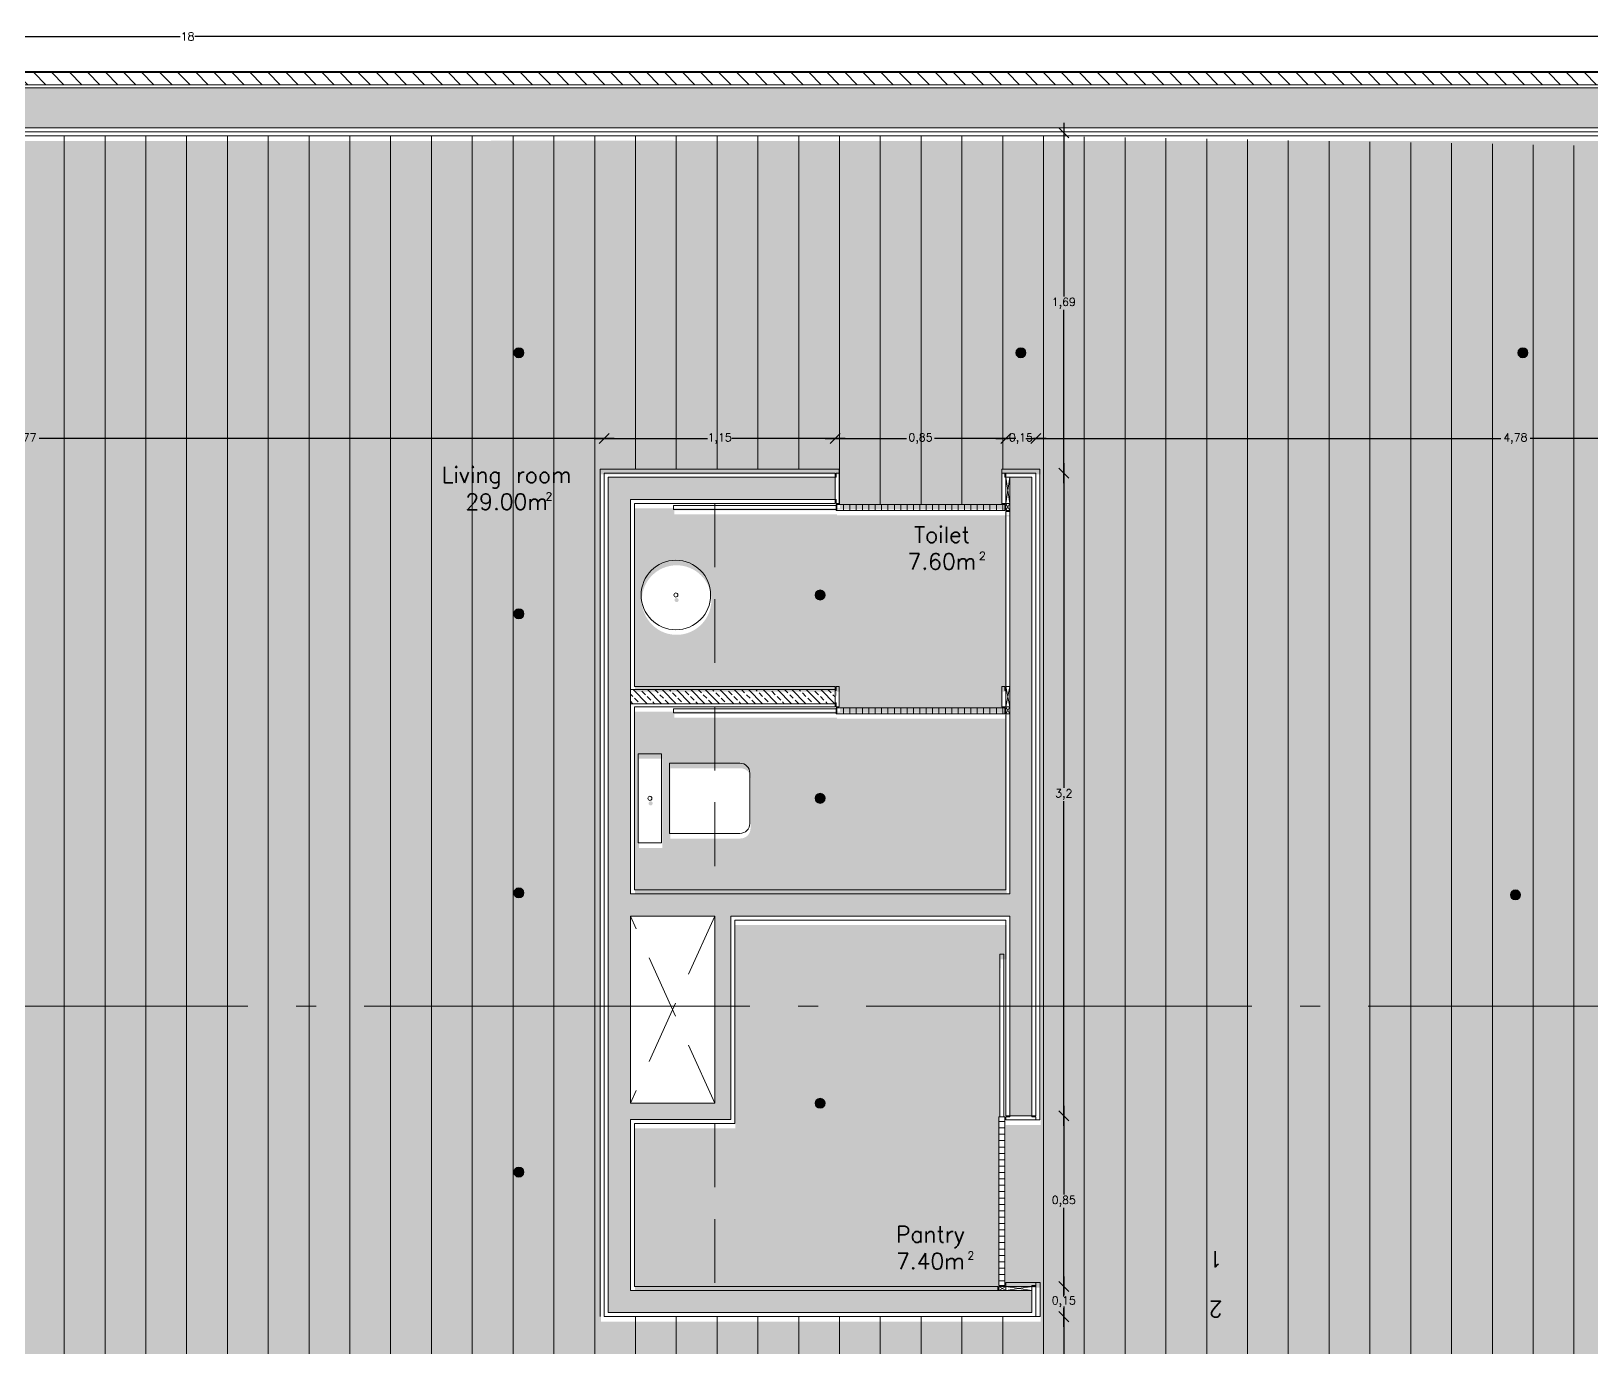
# Model space of a CAD drawing. Header units: inches. Extents: x 23 to 96, y 10 to 141.
# Drawn here: x 47.45 to 55.22, y 48.66 to 55.21 of the extents above; entities that cross this region are included whole.
import ezdxf

# ---------------------------------------------------------------- set-up
doc = ezdxf.new("R2010")
doc.units = ezdxf.units.IN
doc.header["$MEASUREMENT"] = 0
doc.linetypes.add('ACAD_ISO04W100', pattern=[30, 24, -3, 0, -3])
doc.linetypes.add('HIDDEN2', pattern=[4.7625, 3.175, -1.5875])
for name, color, linetype, lineweight in [('Cut', 2, 'Continuous', 5), ('Dash dot', 252, 'ACAD_ISO04W100', 0), ('Dimensions', 4, 'Continuous', 0), ('Dotted', 4, 'HIDDEN2', 0), ('Hatch Isolation', 3, 'Continuous', 0), ('Hatch Resistent stratum', 4, 'Continuous', 0), ('Hatch Wood door', 4, 'Continuous', 0), ('Hatch Wood pavement', 254, 'Continuous', 0), ('Legends', 7, 'Continuous', 0), ('Light points', 6, 'Continuous', 0), ('View in second plane', 253, 'Continuous', 0)]:
    doc.layers.add(name, color=color, linetype=linetype, lineweight=lineweight)
doc.layers.add('Hatch solid 1', color=254, linetype='Continuous', lineweight=0, true_color=0xe8e8e8)
doc.layers.add('Hatch solid 2', color=254, linetype='Continuous', lineweight=0, true_color=0xe8e8e8)
doc.styles.add('texto', font='txt.shx')
doc.dimstyles.new('André 1 50', dxfattribs={"dimtxt": 0.04, "dimasz": 0.05, "dimexe": 0.05, "dimexo": 0.05, "dimgap": 0.01, "dimtad": 0, "dimtih": 1, "dimtoh": 1, "dimlfac": -1, "dimzin": 9, "dimtxsty": 'texto', "dimblk": 'OBLIQUE', "dimcen": 0.08, "dimdle": 0.05, "dimse1": 1, "dimse2": 1, "dimazin": 0, "dimtfac": 1, "dimtmove": 0, "dimatfit": 3, "dimldrblk": 'NONE', "dimfxl": 1, "dimarcsym": 0})
pattern_1 = [(315, (-30.012015, -8.7079), (0.035921024, 0.035921024), []), (315, (-30.012015, -8.74382), (0.035921024, 0.035921024), [0.0254, -0.0127])]

# ---------------------------------------------------------------- blocks, each defined once
blk = doc.blocks.new('_Oblique')
at = {"color": 0, "linetype": 'ByBlock', "lineweight": -2}
blk.add_line((-0.5, -0.5), (0.5, 0.5), dxfattribs=at)
blk = doc.blocks.new('*D40')
at = {"layer": 'DEFPOINTS', "color": 0, "transparency": 16777216}
for p in [(39.2248, 55.1866), (39.2248, 55.0116), (57.2248, 55.0116)]:
    blk.add_point(p, dxfattribs=at)
at = {"layer": 'Dimensions', "color": 0, "lineweight": -2, "transparency": 16777216}
for p, q in [((39.1748, 55.1866), (48.1881, 55.1866)), ((57.2748, 55.1866), (48.2615, 55.1866))]:
    blk.add_line(p, q, dxfattribs=at)
at = {"layer": 'Dimensions', "color": 0, "lineweight": -2, "transparency": 16777216, "xscale": 0.05, "yscale": 0.05, "zscale": 0.05, "rotation": 180}
blk.add_blockref('_Oblique', (39.2248, 55.1866), dxfattribs=at)
at = {"layer": 'Dimensions', "color": 0, "lineweight": -2, "transparency": 16777216, "xscale": 0.05, "yscale": 0.05, "zscale": 0.05}
blk.add_blockref('_Oblique', (57.2248, 55.1866), dxfattribs=at)
at = {"layer": 'Dimensions', "color": 0, "transparency": 16777216, "insert": (48.2248, 55.1866), "char_height": 0.04, "attachment_point": 5, "style": 'texto'}
blk.add_mtext('18', dxfattribs=at)
blk = doc.blocks.new('_None')
blk = doc.blocks.new('*D49')
at = {"layer": 'DEFPOINTS', "color": 0, "transparency": 16777216}
for p in [(44.5248, 53.1843), (44.5248, 53.0116), (50.2998, 53.0116)]:
    blk.add_point(p, dxfattribs=at)
at = {"layer": 'Dimensions', "color": 0, "lineweight": -2, "transparency": 16777216}
for p, q in [((44.4748, 53.1843), (47.339, 53.1843)), ((50.3498, 53.1843), (47.4856, 53.1843))]:
    blk.add_line(p, q, dxfattribs=at)
at = {"layer": 'Dimensions', "color": 0, "lineweight": -2, "transparency": 16777216, "xscale": 0.05, "yscale": 0.05, "zscale": 0.05, "rotation": 180}
blk.add_blockref('_Oblique', (44.5248, 53.1843), dxfattribs=at)
at = {"layer": 'Dimensions', "color": 0, "lineweight": -2, "transparency": 16777216, "xscale": 0.05, "yscale": 0.05, "zscale": 0.05}
blk.add_blockref('_Oblique', (50.2998, 53.1843), dxfattribs=at)
at = {"layer": 'Dimensions', "color": 0, "transparency": 16777216, "insert": (47.4123, 53.1843), "char_height": 0.04, "attachment_point": 5, "style": 'texto'}
blk.add_mtext('5,77', dxfattribs=at)
blk = doc.blocks.new('*D50')
at = {"layer": 'DEFPOINTS', "color": 0, "transparency": 16777216}
for p in [(52.2998, 53.1843), (51.4498, 53.0116), (52.2998, 53.0116)]:
    blk.add_point(p, dxfattribs=at)
at = {"layer": 'Dimensions', "color": 0, "lineweight": -2, "transparency": 16777216}
for p, q in [((51.3998, 53.1843), (51.8048, 53.1843)), ((52.3498, 53.1843), (51.9448, 53.1843))]:
    blk.add_line(p, q, dxfattribs=at)
at = {"layer": 'Dimensions', "color": 0, "lineweight": -2, "transparency": 16777216, "xscale": 0.05, "yscale": 0.05, "zscale": 0.05, "rotation": 180}
blk.add_blockref('_Oblique', (51.4498, 53.1843), dxfattribs=at)
at = {"layer": 'Dimensions', "color": 0, "lineweight": -2, "transparency": 16777216, "xscale": 0.05, "yscale": 0.05, "zscale": 0.05}
blk.add_blockref('_Oblique', (52.2998, 53.1843), dxfattribs=at)
at = {"layer": 'Dimensions', "color": 0, "transparency": 16777216, "insert": (51.8748, 53.1843), "char_height": 0.04, "attachment_point": 5, "style": 'texto'}
blk.add_mtext('0,85', dxfattribs=at)
blk = doc.blocks.new('*D51')
at = {"layer": 'DEFPOINTS', "color": 0, "transparency": 16777216}
for p in [(52.4498, 53.1843), (52.2998, 53.0116), (52.4498, 53.0116)]:
    blk.add_point(p, dxfattribs=at)
at = {"layer": 'Dimensions', "color": 0, "lineweight": -2, "transparency": 16777216}
for p, q in [((52.2498, 53.1843), (52.3115, 53.1843)), ((52.4998, 53.1843), (52.4381, 53.1843))]:
    blk.add_line(p, q, dxfattribs=at)
at = {"layer": 'Dimensions', "color": 0, "lineweight": -2, "transparency": 16777216, "xscale": 0.05, "yscale": 0.05, "zscale": 0.05, "rotation": 180}
blk.add_blockref('_Oblique', (52.2998, 53.1843), dxfattribs=at)
at = {"layer": 'Dimensions', "color": 0, "lineweight": -2, "transparency": 16777216, "xscale": 0.05, "yscale": 0.05, "zscale": 0.05}
blk.add_blockref('_Oblique', (52.4498, 53.1843), dxfattribs=at)
at = {"layer": 'Dimensions', "color": 0, "transparency": 16777216, "insert": (52.3748, 53.1843), "char_height": 0.04, "attachment_point": 5, "style": 'texto'}
blk.add_mtext('0,15', dxfattribs=at)
blk = doc.blocks.new('*D52')
at = {"layer": 'DEFPOINTS', "color": 0, "transparency": 16777216}
for p in [(57.2248, 53.1843), (52.4498, 53.0116), (57.2248, 53.0116)]:
    blk.add_point(p, dxfattribs=at)
at = {"layer": 'Dimensions', "color": 0, "lineweight": -2, "transparency": 16777216}
for p, q in [((52.3998, 53.1843), (54.764, 53.1843)), ((57.2748, 53.1843), (54.9106, 53.1843))]:
    blk.add_line(p, q, dxfattribs=at)
at = {"layer": 'Dimensions', "color": 0, "lineweight": -2, "transparency": 16777216, "xscale": 0.05, "yscale": 0.05, "zscale": 0.05, "rotation": 180}
blk.add_blockref('_Oblique', (52.4498, 53.1843), dxfattribs=at)
at = {"layer": 'Dimensions', "color": 0, "lineweight": -2, "transparency": 16777216, "xscale": 0.05, "yscale": 0.05, "zscale": 0.05}
blk.add_blockref('_Oblique', (57.2248, 53.1843), dxfattribs=at)
at = {"layer": 'Dimensions', "color": 0, "transparency": 16777216, "insert": (54.8373, 53.1843), "char_height": 0.04, "attachment_point": 5, "style": 'texto'}
blk.add_mtext('4,78', dxfattribs=at)
blk = doc.blocks.new('*D8')
at = {"layer": 'DEFPOINTS', "color": 0, "transparency": 16777216}
for p in [(51.4498, 53.1843), (50.2998, 53.0116), (51.4498, 53.0116)]:
    blk.add_point(p, dxfattribs=at)
at = {"layer": 'Dimensions', "color": 0, "lineweight": -2, "transparency": 16777216}
for p, q in [((50.2498, 53.1843), (50.8148, 53.1843)), ((51.4998, 53.1843), (50.9348, 53.1843))]:
    blk.add_line(p, q, dxfattribs=at)
at = {"layer": 'Dimensions', "color": 0, "lineweight": -2, "transparency": 16777216, "xscale": 0.05, "yscale": 0.05, "zscale": 0.05, "rotation": 180}
blk.add_blockref('_Oblique', (50.2998, 53.1843), dxfattribs=at)
at = {"layer": 'Dimensions', "color": 0, "lineweight": -2, "transparency": 16777216, "xscale": 0.05, "yscale": 0.05, "zscale": 0.05}
blk.add_blockref('_Oblique', (51.4498, 53.1843), dxfattribs=at)
at = {"layer": 'Dimensions', "color": 0, "transparency": 16777216, "insert": (50.8748, 53.1843), "char_height": 0.04, "attachment_point": 5, "style": 'texto'}
blk.add_mtext('1,15', dxfattribs=at)
blk = doc.blocks.new('*D60')
at = {"layer": 'DEFPOINTS', "color": 0, "transparency": 16777216}
for p in [(52.4498, 48.8116), (52.5883, 48.8116), (52.4498, 48.0116)]:
    blk.add_point(p, dxfattribs=at)
at = {"layer": 'Dimensions', "color": 0, "lineweight": -2, "transparency": 16777216}
for p, q in [((52.5883, 48.8616), (52.5883, 48.4449)), ((52.5883, 47.9616), (52.5883, 48.3783))]:
    blk.add_line(p, q, dxfattribs=at)
at = {"layer": 'Dimensions', "color": 0, "lineweight": -2, "transparency": 16777216, "xscale": 0.05, "yscale": 0.05, "zscale": 0.05}
for p, rotation in [((52.5883, 48.8116), 90), ((52.5883, 48.0116), 270)]:
    blk.add_blockref('_Oblique', p, dxfattribs=dict(at, rotation=rotation))
at = {"layer": 'Dimensions', "color": 0, "transparency": 16777216, "insert": (52.5883, 48.4116), "char_height": 0.04, "attachment_point": 5, "style": 'texto'}
blk.add_mtext('0,8', dxfattribs=at)
blk = doc.blocks.new('*D61')
at = {"layer": 'DEFPOINTS', "color": 0, "transparency": 16777216}
for p in [(52.4498, 49.8116), (52.5883, 49.8116), (52.4498, 48.9616)]:
    blk.add_point(p, dxfattribs=at)
at = {"layer": 'Dimensions', "color": 0, "lineweight": -2, "transparency": 16777216}
for p, q in [((52.5883, 49.8616), (52.5883, 49.4199)), ((52.5883, 48.9116), (52.5883, 49.3533))]:
    blk.add_line(p, q, dxfattribs=at)
at = {"layer": 'Dimensions', "color": 0, "lineweight": -2, "transparency": 16777216, "xscale": 0.05, "yscale": 0.05, "zscale": 0.05}
for p, rotation in [((52.5883, 49.8116), 90), ((52.5883, 48.9616), 270)]:
    blk.add_blockref('_Oblique', p, dxfattribs=dict(at, rotation=rotation))
at = {"layer": 'Dimensions', "color": 0, "transparency": 16777216, "insert": (52.5883, 49.3866), "char_height": 0.04, "attachment_point": 5, "style": 'texto'}
blk.add_mtext('0,85', dxfattribs=at)
blk = doc.blocks.new('*D9')
at = {"layer": 'DEFPOINTS', "color": 0, "transparency": 16777216}
for p in [(52.4498, 48.9616), (52.5883, 48.9616), (52.4498, 48.8116)]:
    blk.add_point(p, dxfattribs=at)
at = {"layer": 'Dimensions', "color": 0, "lineweight": -2, "transparency": 16777216}
for p, q in [((52.5883, 49.0116), (52.5883, 48.9199)), ((52.5883, 48.7616), (52.5883, 48.8533))]:
    blk.add_line(p, q, dxfattribs=at)
at = {"layer": 'Dimensions', "color": 0, "lineweight": -2, "transparency": 16777216, "xscale": 0.05, "yscale": 0.05, "zscale": 0.05}
for p, rotation in [((52.5883, 48.9616), 90), ((52.5883, 48.8116), 270)]:
    blk.add_blockref('_Oblique', p, dxfattribs=dict(at, rotation=rotation))
at = {"layer": 'Dimensions', "color": 0, "transparency": 16777216, "insert": (52.5883, 48.8866), "char_height": 0.04, "attachment_point": 5, "style": 'texto'}
blk.add_mtext('0,15', dxfattribs=at)
blk = doc.blocks.new('*D62')
at = {"layer": 'DEFPOINTS', "color": 0, "transparency": 16777216}
for p in [(52.4498, 53.0116), (52.5883, 53.0116), (52.4498, 49.8116)]:
    blk.add_point(p, dxfattribs=at)
at = {"layer": 'Dimensions', "color": 0, "lineweight": -2, "transparency": 16777216}
for p, q in [((52.5883, 53.0616), (52.5883, 51.4449)), ((52.5883, 49.7616), (52.5883, 51.3783))]:
    blk.add_line(p, q, dxfattribs=at)
at = {"layer": 'Dimensions', "color": 0, "lineweight": -2, "transparency": 16777216, "xscale": 0.05, "yscale": 0.05, "zscale": 0.05}
for p, rotation in [((52.5883, 53.0116), 90), ((52.5883, 49.8116), 270)]:
    blk.add_blockref('_Oblique', p, dxfattribs=dict(at, rotation=rotation))
at = {"layer": 'Dimensions', "color": 0, "transparency": 16777216, "insert": (52.5883, 51.4116), "char_height": 0.04, "attachment_point": 5, "style": 'texto'}
blk.add_mtext('3,2', dxfattribs=at)
blk = doc.blocks.new('*D63')
at = {"layer": 'DEFPOINTS', "color": 0, "transparency": 16777216}
for p in [(52.4398, 54.7062), (52.5883, 54.7062), (52.4498, 53.0116)]:
    blk.add_point(p, dxfattribs=at)
at = {"layer": 'Dimensions', "color": 0, "lineweight": -2, "transparency": 16777216}
for p, q in [((52.5883, 54.7562), (52.5883, 53.8922)), ((52.5883, 52.9616), (52.5883, 53.8256))]:
    blk.add_line(p, q, dxfattribs=at)
at = {"layer": 'Dimensions', "color": 0, "lineweight": -2, "transparency": 16777216, "xscale": 0.05, "yscale": 0.05, "zscale": 0.05}
for p, rotation in [((52.5883, 54.7062), 90), ((52.5883, 53.0116), 270)]:
    blk.add_blockref('_Oblique', p, dxfattribs=dict(at, rotation=rotation))
at = {"layer": 'Dimensions', "color": 0, "transparency": 16777216, "insert": (52.5883, 53.8589), "char_height": 0.04, "attachment_point": 5, "style": 'texto'}
blk.add_mtext('1,69', dxfattribs=at)

msp = doc.modelspace()

# ---------------------------------------------------------------- hatches: boundary and pattern name
at = {"layer": 'Hatch Isolation', "ltscale": 0.0125}
h = msp.add_hatch(dxfattribs=at)
h.set_pattern_fill('ANSI31', color=256, scale=0.02, angle=90, style=0)
h.set_pattern_definition([(135, (-81674.977936, -49956.717895), (-0.044901280605, -0.044901280605), [])])
h.paths.add_polyline_path([(60.2248, 55.0066), (44.1898, 55.0066), (44.1898, 54.7166), (44.2648, 54.7166), (44.2648, 54.7316), (44.2498, 54.7316), (44.2498, 54.9466), (60.2248, 54.9466)])
at = {"layer": 'Hatch Resistent stratum', "ltscale": 0.05}
h = msp.add_hatch(dxfattribs=at)
h.set_pattern_fill('ANSI33', color=256, scale=0.008, angle=-90, style=0)
h.set_pattern_definition([(315, (-81674.977936, -49956.717895), (0.035921024484, 0.035921024484), []), (315, (-81674.977936, -49956.753817), (0.035921024484, 0.035921024484), [0.0254, -0.0127])])
h.paths.add_polyline_path([(60.2248, 54.9316), (44.2648, 54.9316), (44.2648, 54.7316), (60.2248, 54.7316)])
h = msp.add_hatch(dxfattribs=at)
h.set_pattern_fill('ANSI33', color=256, scale=0.008, angle=-90, style=0)
h.set_pattern_definition(pattern_1)
h.paths.add_polyline_path([(52.4298, 52.9916), (52.3198, 52.9916), (52.3198, 50.9166), (50.4298, 50.9166), (50.4298, 52.8816), (51.4498, 52.8816), (51.4498, 52.9916), (50.3198, 52.9916), (50.3198, 48.8316), (52.4298, 48.8316), (52.4298, 48.9416), (50.4298, 48.9416), (50.4298, 49.7941), (50.9298, 49.7941), (50.9298, 50.8066), (52.3198, 50.8066), (52.3198, 49.8116), (52.4298, 49.8116)])
h.paths.add_polyline_path([(50.8498, 50.8066), (50.8498, 49.8741), (50.4298, 49.8741), (50.4298, 50.8066)], flags=16)
h = msp.add_hatch(dxfattribs=at)
h.set_pattern_fill('ANSI33', color=256, scale=0.008, angle=-90, style=0)
h.set_pattern_definition(pattern_1)
h.paths.add_polyline_path([(51.4498, 51.9341), (50.4298, 51.9341), (50.4298, 51.8641), (51.4498, 51.8641)])
at = {"layer": 'Hatch solid 1'}
h = msp.add_hatch(color=256, dxfattribs=at)
edge = h.paths.add_edge_path()
edge.add_line((62.2084, 52.9763), (62.2084, 52.9963))
edge.add_line((62.2084, 52.9963), (62.2084, 52.9863))
edge.add_line((62.2084, 52.9863), (62.2084, 53.0063))
edge.add_line((62.2084, 53.0063), (63.5484, 53.0063))
edge.add_line((63.5484, 53.0063), (63.5484, 52.6659))
edge.add_line((63.5484, 52.6659), (63.5284, 52.6659))
edge.add_line((63.5284, 52.6659), (63.5284, 48.0067))
edge.add_line((63.5284, 48.0067), (63.5484, 48.0067))
edge.add_line((63.5484, 48.0067), (63.5484, 44.9363))
edge.add_line((63.5484, 44.9363), (63.5584, 44.9363))
edge.add_line((63.5584, 44.9363), (63.5584, 44.8163))
edge.add_line((63.5584, 44.8163), (64.3484, 44.8163))
edge.add_line((64.3484, 44.8163), (64.3484, 44.9363))
edge.add_line((64.3484, 44.9363), (64.3484, 44.9563))
edge.add_line((64.3484, 44.9563), (65.4834, 44.9563))
edge.add_line((65.4834, 44.9563), (65.4834, 44.9363))
edge.add_line((65.4834, 44.9363), (65.4834, 44.8163))
edge.add_line((65.4834, 44.8163), (66.2734, 44.8163))
edge.add_line((66.2734, 44.8163), (66.2734, 44.9363))
edge.add_line((66.2734, 44.9363), (66.2834, 46.7413))
edge.add_line((66.2834, 46.7413), (65.2834, 46.7413))
edge.add_line((65.2834, 46.7413), (65.2834, 49.9313))
edge.add_line((65.2834, 49.9313), (65.4834, 49.9313))
edge.add_line((65.4834, 49.9313), (65.4834, 49.9113))
edge.add_line((65.4834, 49.9113), (65.4834, 49.7913))
edge.add_line((65.4834, 49.7913), (66.2734, 49.7913))
edge.add_line((66.2734, 49.7913), (66.2734, 49.9313))
edge.add_line((66.2734, 49.9313), (66.3034, 49.9313))
edge.add_line((66.3034, 49.9313), (66.4584, 49.9313))
edge.add_line((66.4584, 49.9313), (66.4584, 50.7413))
edge.add_line((66.4584, 50.7413), (66.3034, 50.7413))
edge.add_line((66.3034, 50.7413), (66.2834, 50.7413))
edge.add_line((66.2834, 50.7413), (66.2834, 51.7613))
edge.add_line((66.2834, 51.7613), (66.2734, 51.7613))
edge.add_line((66.2734, 51.7613), (66.2734, 51.8813))
edge.add_line((66.2734, 51.8813), (65.4834, 51.8813))
edge.add_line((65.4834, 51.8813), (65.4834, 51.7613))
edge.add_line((65.4834, 51.7613), (65.4834, 51.7413))
edge.add_line((65.4834, 51.7413), (65.2834, 51.7413))
edge.add_line((65.2834, 51.7413), (65.2834, 54.6688))
edge.add_line((65.2834, 54.6688), (62.2484, 54.6661))
edge.add_line((62.2484, 54.6661), (62.2284, 54.6661))
edge.add_line((62.2284, 54.6661), (62.2284, 54.6663))
edge.add_line((62.2284, 54.6663), (62.1934, 54.6663))
edge.add_line((62.1934, 54.6663), (62.1934, 54.9113))
edge.add_line((62.1934, 54.9113), (62.0934, 54.9113))
edge.add_line((62.0934, 54.9113), (62.0934, 54.8713))
edge.add_line((62.0934, 54.8713), (61.9934, 54.8713))
edge.add_line((61.9934, 54.8713), (61.9934, 54.8813))
edge.add_line((61.9934, 54.8813), (62.0834, 54.8813))
edge.add_line((62.0834, 54.8813), (62.0834, 54.9113))
edge.add_line((62.0834, 54.9113), (61.3634, 54.9113))
edge.add_line((61.3634, 54.9113), (61.3634, 54.6663))
edge.add_line((61.3634, 54.6663), (61.3134, 54.6663))
edge.add_line((61.3134, 54.6663), (61.1434, 54.6663))
edge.add_line((61.1434, 54.6663), (61.0934, 54.6663))
edge.add_line((61.0934, 54.6663), (61.0934, 54.9113))
edge.add_line((61.0934, 54.9113), (60.3734, 54.9113))
edge.add_line((60.3734, 54.9113), (60.3734, 54.8813))
edge.add_line((60.3734, 54.8813), (60.4634, 54.8813))
edge.add_line((60.4634, 54.8813), (60.4634, 54.8713))
edge.add_line((60.4634, 54.8713), (60.3634, 54.8713))
edge.add_line((60.3634, 54.8713), (60.3634, 54.9113))
edge.add_line((60.3634, 54.9113), (60.2634, 54.9113))
edge.add_line((60.2634, 54.9113), (60.2634, 54.6663))
edge.add_line((60.2634, 54.6663), (60.2134, 54.6663))
edge.add_line((60.2134, 54.6663), (57.8284, 54.6663))
edge.add_line((57.8284, 54.6663), (57.8284, 54.6663))
edge.add_line((57.8284, 54.6663), (56.6284, 54.6663))
edge.add_line((56.6284, 54.6663), (52.4634, 54.6659))
edge.add_line((52.4634, 54.6659), (50.3034, 54.6672))
edge.add_line((50.3034, 54.6672), (47.2784, 54.6661))
edge.add_line((47.2784, 54.6661), (47.2784, 54.666))
edge.add_line((47.2784, 54.666), (47.2784, 54.6663))
edge.add_line((47.2784, 54.6663), (44.5284, 54.6663))
edge.add_line((44.5284, 54.6663), (44.5284, 54.6659))
edge.add_line((44.5284, 54.6659), (44.5284, 47.9863))
edge.add_line((44.5284, 47.9863), (50.2834, 47.9863))
edge.add_line((50.2834, 47.9863), (50.2834, 53.0063))
edge.add_line((50.2834, 53.0063), (51.4734, 53.0063))
edge.add_line((51.4734, 53.0063), (51.4734, 52.9863))
edge.add_line((51.4734, 52.9863), (51.4734, 52.8313))
edge.add_line((51.4734, 52.8313), (52.2834, 52.8313))
edge.add_line((52.2834, 52.8313), (52.2834, 52.8363))
edge.add_line((52.2834, 52.8363), (52.2834, 52.9863))
edge.add_line((52.2834, 52.9863), (52.2834, 53.0067))
edge.add_line((52.2834, 53.0067), (52.4734, 53.0067))
edge.add_line((52.4734, 53.0067), (52.4734, 49.7663))
edge.add_line((52.4734, 49.7663), (52.4534, 49.7663))
edge.add_line((52.4534, 49.7663), (52.2984, 49.7663))
edge.add_line((52.2984, 49.7663), (52.2984, 48.9563))
edge.add_line((52.2984, 48.9563), (52.4738, 48.9563))
edge.add_line((52.4738, 48.9563), (52.4738, 48.7863))
edge.add_line((52.4738, 48.7863), (50.2834, 48.7863))
edge.add_line((50.2834, 48.7863), (50.2834, 47.9863))
edge.add_line((50.2834, 47.9863), (59.8784, 47.9863))
edge.add_line((59.8784, 47.9863), (59.8784, 48.3113))
edge.add_line((59.8784, 48.3113), (59.7725, 48.3113))
edge.add_line((59.7725, 48.3113), (59.6805, 48.3113))
edge.add_arc((59.6905, 48.3113), 0.01, 90, 180, ccw=False)
edge.add_line((59.6905, 48.3213), (59.7545, 48.3213))
edge.add_arc((59.7545, 48.3313), 0.01, 270, 360)
edge.add_line((59.7645, 48.3313), (59.7645, 48.4513))
edge.add_line((59.7645, 48.4513), (59.7545, 48.4513))
edge.add_arc((59.7545, 48.4413), 0.01, 0, 90, ccw=False)
edge.add_line((59.7645, 48.4413), (59.7725, 48.4613))
edge.add_line((59.7725, 48.4613), (59.8784, 48.4613))
edge.add_line((59.8784, 48.4613), (59.8784, 48.7663))
edge.add_line((59.8784, 48.7663), (58.6084, 48.7663))
edge.add_line((58.6084, 48.7663), (58.6084, 48.9563))
edge.add_line((58.6084, 48.9563), (58.6284, 48.9563))
edge.add_line((58.6284, 48.9563), (58.6484, 48.956))
edge.add_line((58.6484, 48.956), (61.1285, 48.956))
edge.add_line((61.1285, 48.956), (61.1284, 49.2363))
edge.add_line((61.1284, 49.2363), (62.2114, 49.2363))
edge.add_line((62.2114, 49.2363), (62.2084, 52.9763))
h.paths.add_polyline_path([(57.5284, 48.7863), (57.5284, 48.7864), (57.2084, 48.7864), (57.2084, 48.7863), (56.6284, 48.7863), (56.6284, 52.9863), (57.2084, 52.9863), (57.2084, 53.0063), (57.5284, 53.0063), (57.5284, 52.9863)], flags=16)
at = {"layer": 'Hatch solid 2'}
h = msp.add_hatch(color=256, dxfattribs=at)
h.paths.add_polyline_path([(52.3034, 51.8238), (52.2834, 51.8238), (52.2834, 51.9238), (52.2984, 51.9238), (52.2984, 51.9038), (52.3034, 51.9038), (52.3034, 52.7963), (52.3234, 52.7963), (52.3234, 52.8013), (52.3034, 52.8013), (52.3034, 52.8363), (52.2834, 52.8363), (52.2834, 52.8313), (52.2984, 52.8313), (52.2984, 52.8013), (51.4584, 52.8013), (51.4584, 52.8063), (50.6484, 52.8063), (50.6484, 52.8263), (51.4584, 52.8263), (51.4584, 52.8313), (51.4734, 52.8313), (51.4734, 52.8363), (51.4584, 52.8363), (51.4584, 52.8563), (51.4534, 52.8563), (51.4534, 52.8363), (50.4534, 52.8363), (50.4534, 51.9238), (51.4534, 51.9238), (51.4534, 51.9038), (51.4584, 51.9038), (51.4584, 51.9238), (51.4734, 51.9238), (51.4734, 51.8238), (51.4584, 51.8238), (51.4584, 51.8438), (51.4534, 51.8438), (51.4534, 51.8238), (50.4534, 51.8238), (50.4534, 50.9113), (52.3034, 50.9113)])
h.paths.add_polyline_path([(50.6484, 51.7938), (50.6484, 51.8138), (51.4584, 51.8138), (51.4584, 51.8188), (52.2984, 51.8188), (52.2984, 51.7888), (51.4584, 51.7888), (51.4584, 51.7938)], flags=16)
h.paths.add_polyline_path([(51.0283, 51.4926), (51.0283, 51.2426, -0.414214), (50.9783, 51.1926), (50.6283, 51.1926), (50.6283, 51.5426), (50.9783, 51.5426, -0.414214)], flags=16)
h.paths.add_polyline_path([(50.5892, 51.1455), (50.4721, 51.1455), (50.4721, 51.5897), (50.5892, 51.5897)], flags=16)
h.paths.add_polyline_path([(50.5407, 51.3676, -1), (50.5207, 51.3676, -1)], flags=0)
h.paths.add_polyline_path([(50.487, 52.3801, -1), (50.8333, 52.3801, -1)], flags=16)
h.paths.add_polyline_path([(50.6501, 52.3801, -1), (50.6701, 52.3801, -1)], flags=0)
at = {"layer": 'Hatch solid 2', "ltscale": 0.02}
msp.add_hatch(color=256, dxfattribs=at).paths.add_polyline_path([(52.2684, 49.7813), (52.2734, 50.5913), (52.3034, 50.5913), (52.3034, 50.7613), (50.9534, 50.7613), (50.9534, 49.7488), (50.4534, 49.7488), (50.4534, 48.9363), (52.2634, 48.9363), (52.2684, 48.937)])
at = {"layer": 'Hatch Wood door', "ltscale": 0.02}
h = msp.add_hatch(dxfattribs=at)
h.set_pattern_fill('ANSI31', color=256, scale=0.01, angle=45, style=0)
h.set_pattern_definition([(90, (-81674.977936, -49956.717895), (-0.03175, 0), [])])
h.paths.add_polyline_path([(52.2948, 52.8566), (51.4548, 52.8566), (51.4548, 52.8266), (52.2948, 52.8266)])
h = msp.add_hatch(dxfattribs=at)
h.set_pattern_fill('ANSI31', color=256, scale=0.01, angle=45, style=0)
h.set_pattern_definition([(90, (-81674.977936, -49957.730395), (-0.03175, 0), [])])
h.paths.add_polyline_path([(52.2948, 51.8441), (51.4548, 51.8441), (51.4548, 51.8141), (52.2948, 51.8141)])
h = msp.add_hatch(dxfattribs=at)
h.set_pattern_fill('ANSI31', color=256, scale=0.01, angle=315, style=0)
h.set_pattern_definition([(0, (-79635.615432, -49426.273434), (0, 0.03175), [])])
h.paths.add_polyline_path([(52.2948, 49.8066), (52.2648, 49.8066), (52.2648, 48.9666), (52.2948, 48.9666)])
at = {"layer": 'Hatch Wood pavement', "ltscale": 0.02}
h = msp.add_hatch(dxfattribs=at)
h.set_pattern_fill('ANSI31', color=256, scale=0.064, angle=45, style=0)
h.set_pattern_definition([(90, (-30.01201, -8.7079), (-0.2032, 0), [])])
edge = h.paths.add_edge_path()
edge.add_line((62.2048, 52.9916), (62.2048, 53.0115))
edge.add_line((62.2048, 53.0115), (62.2048, 53.0116))
edge.add_line((62.2048, 53.0116), (62.2048, 53.0316))
edge.add_line((62.2048, 53.0316), (63.5448, 53.0316))
edge.add_line((63.5448, 53.0316), (63.5448, 52.6912))
edge.add_line((63.5448, 52.6912), (63.5248, 52.6912))
edge.add_line((63.5248, 52.6912), (63.5248, 48.032))
edge.add_line((63.5248, 48.032), (63.5448, 48.032))
edge.add_line((63.5448, 48.032), (63.5448, 44.9616))
edge.add_line((63.5448, 44.9616), (63.5548, 44.9616))
edge.add_line((63.5548, 44.9616), (63.5548, 44.8416))
edge.add_line((63.5548, 44.8416), (64.3448, 44.8416))
edge.add_line((64.3448, 44.8416), (64.3448, 44.9616))
edge.add_line((64.3448, 44.9616), (64.3448, 44.9816))
edge.add_line((64.3448, 44.9816), (65.4798, 44.9816))
edge.add_line((65.4798, 44.9816), (65.4798, 44.9616))
edge.add_line((65.4798, 44.9616), (65.4798, 44.8416))
edge.add_line((65.4798, 44.8416), (66.2698, 44.8416))
edge.add_line((66.2698, 44.8416), (66.2698, 44.9616))
edge.add_line((66.2698, 44.9616), (66.2798, 46.7666))
edge.add_line((66.2798, 46.7666), (65.2798, 46.7666))
edge.add_line((65.2798, 46.7666), (65.2798, 49.9566))
edge.add_line((65.2798, 49.9566), (65.4798, 49.9566))
edge.add_line((65.4798, 49.9566), (65.4798, 49.9366))
edge.add_line((65.4798, 49.9366), (65.4798, 49.8166))
edge.add_line((65.4798, 49.8166), (66.2698, 49.8166))
edge.add_line((66.2698, 49.8166), (66.2698, 49.9566))
edge.add_line((66.2698, 49.9566), (66.2998, 49.9566))
edge.add_line((66.2998, 49.9566), (66.4548, 49.9566))
edge.add_line((66.4548, 49.9566), (66.4548, 50.7666))
edge.add_line((66.4548, 50.7666), (66.2998, 50.7666))
edge.add_line((66.2998, 50.7666), (66.2798, 50.7666))
edge.add_line((66.2798, 50.7666), (66.2798, 51.7866))
edge.add_line((66.2798, 51.7866), (66.2698, 51.7866))
edge.add_line((66.2698, 51.7866), (66.2698, 51.9066))
edge.add_line((66.2698, 51.9066), (65.4798, 51.9066))
edge.add_line((65.4798, 51.9066), (65.4798, 51.7866))
edge.add_line((65.4798, 51.7866), (65.4798, 51.7666))
edge.add_line((65.4798, 51.7666), (65.2798, 51.7666))
edge.add_line((65.2798, 51.7666), (65.2798, 54.693))
edge.add_line((65.2798, 54.693), (62.2448, 54.693))
edge.add_line((62.2448, 54.693), (62.2248, 54.6924))
edge.add_line((62.2248, 54.6924), (62.2248, 54.6916))
edge.add_line((62.2248, 54.6916), (62.1898, 54.6916))
edge.add_line((62.1898, 54.6916), (62.1898, 54.9366))
edge.add_line((62.1898, 54.9366), (62.0898, 54.9366))
edge.add_line((62.0898, 54.9366), (62.0898, 54.8966))
edge.add_line((62.0898, 54.8966), (61.9898, 54.8966))
edge.add_line((61.9898, 54.8966), (61.9898, 54.9066))
edge.add_line((61.9898, 54.9066), (62.0798, 54.9066))
edge.add_line((62.0798, 54.9066), (62.0798, 54.9366))
edge.add_line((62.0798, 54.9366), (61.3598, 54.9366))
edge.add_line((61.3598, 54.9366), (61.3598, 54.6916))
edge.add_line((61.3598, 54.6916), (61.3098, 54.6916))
edge.add_line((61.3098, 54.6916), (61.1398, 54.6916))
edge.add_line((61.1398, 54.6916), (61.0898, 54.6916))
edge.add_line((61.0898, 54.6916), (61.0898, 54.9366))
edge.add_line((61.0898, 54.9366), (60.3698, 54.9366))
edge.add_line((60.3698, 54.9366), (60.3698, 54.9066))
edge.add_line((60.3698, 54.9066), (60.4598, 54.9066))
edge.add_line((60.4598, 54.9066), (60.4598, 54.8966))
edge.add_line((60.4598, 54.8966), (60.3598, 54.8966))
edge.add_line((60.3598, 54.8966), (60.3598, 54.9366))
edge.add_line((60.3598, 54.9366), (60.2598, 54.9366))
edge.add_line((60.2598, 54.9366), (60.2598, 54.6916))
edge.add_line((60.2598, 54.6916), (60.2098, 54.6916))
edge.add_line((60.2098, 54.6916), (57.8248, 54.6916))
edge.add_line((57.8248, 54.6916), (57.6161, 54.6916))
edge.add_line((57.6161, 54.6916), (56.6248, 54.6176))
edge.add_line((56.6248, 54.6176), (52.4598, 54.6916))
edge.add_line((52.4598, 54.6916), (50.2998, 54.6916))
edge.add_line((50.2998, 54.6916), (47.9971, 54.6916))
edge.add_line((47.9971, 54.6916), (47.7449, 54.6916))
edge.add_line((47.7449, 54.6916), (47.2748, 54.6916))
edge.add_line((47.2748, 54.6916), (44.5248, 54.6916))
edge.add_line((44.5248, 54.6916), (44.5248, 54.6912))
edge.add_line((44.5248, 54.6912), (44.5248, 48.0116))
edge.add_line((44.5248, 48.0116), (50.2798, 48.0116))
edge.add_line((50.2798, 48.0116), (50.2798, 53.0316))
edge.add_line((50.2798, 53.0316), (51.4698, 53.0316))
edge.add_line((51.4698, 53.0316), (51.4698, 53.0116))
edge.add_line((51.4698, 53.0116), (51.4698, 52.8566))
edge.add_line((51.4698, 52.8566), (52.2798, 52.8566))
edge.add_line((52.2798, 52.8566), (52.2798, 52.8616))
edge.add_line((52.2798, 52.8616), (52.2798, 53.0116))
edge.add_line((52.2798, 53.0116), (52.2798, 53.032))
edge.add_line((52.2798, 53.032), (52.4698, 53.032))
edge.add_line((52.4698, 53.032), (52.4698, 49.7916))
edge.add_line((52.4698, 49.7916), (52.4498, 49.7916))
edge.add_line((52.4498, 49.7916), (52.2948, 49.7916))
edge.add_line((52.2948, 49.7916), (52.2948, 48.9816))
edge.add_line((52.2948, 48.9816), (52.4702, 48.9816))
edge.add_line((52.4702, 48.9816), (52.4702, 48.8116))
edge.add_line((52.4702, 48.8116), (50.2998, 48.8116))
edge.add_line((50.2998, 48.8116), (50.2896, 48.0116))
edge.add_line((50.2896, 48.0116), (59.8748, 48.0116))
edge.add_line((59.8748, 48.0116), (59.8748, 48.3366))
edge.add_line((59.8748, 48.3366), (59.7689, 48.3366))
edge.add_line((59.7689, 48.3366), (59.6769, 48.3366))
edge.add_arc((59.6869, 48.3366), 0.01, 90, 180, ccw=False)
edge.add_line((59.6869, 48.3466), (59.7509, 48.3466))
edge.add_arc((59.7509, 48.3566), 0.01, 270, 360)
edge.add_line((59.7609, 48.3566), (59.7609, 48.4766))
edge.add_line((59.7609, 48.4766), (59.7509, 48.4766))
edge.add_arc((59.7509, 48.4666), 0.01, 0, 90, ccw=False)
edge.add_line((59.7609, 48.4666), (59.7689, 48.4866))
edge.add_line((59.7689, 48.4866), (59.8748, 48.4866))
edge.add_line((59.8748, 48.4866), (59.8748, 48.7916))
edge.add_line((59.8748, 48.7916), (58.6048, 48.7916))
edge.add_line((58.6048, 48.7916), (58.6048, 48.9816))
edge.add_line((58.6048, 48.9816), (58.6248, 49.2616))
edge.add_line((58.6248, 49.2616), (58.6448, 49.2616))
edge.add_line((58.6448, 49.2616), (61.1048, 49.2616))
edge.add_line((61.1048, 49.2616), (61.1248, 49.2616))
edge.add_line((61.1248, 49.2616), (62.2048, 49.2616))
edge.add_line((62.2048, 49.2616), (62.2048, 52.9916))
h.paths.add_polyline_path([(57.5448, 48.8116), (57.5448, 48.7916), (57.2048, 48.7916), (57.2048, 48.8116), (56.6248, 48.8116), (56.6248, 53.0116), (57.2048, 53.0116), (57.2048, 53.0316), (57.5448, 53.0316), (57.5448, 53.0116)], flags=16)
at = {"layer": 'Light points'}
for points in [[(49.8498, 53.6116, 1), (49.8998, 53.6116, 1)], [(52.3498, 53.6116, 1), (52.3998, 53.6116, 1)], [(54.8498, 53.6116, 1), (54.8998, 53.6116, 1)], [(51.3498, 52.4053, 1), (51.3998, 52.4053, 1)], [(49.8498, 52.3116, 1), (49.8998, 52.3116, 1)], [(51.3498, 51.3928, 1), (51.3998, 51.3928, 1)], [(49.8498, 50.9216, 1), (49.8998, 50.9216, 1)], [(54.8123, 50.9116, 1), (54.8623, 50.9116, 1)], [(51.3498, 49.8741, 1), (51.3998, 49.8741, 1)], [(49.8498, 49.5316, 1), (49.8998, 49.5316, 1)]]:
    msp.add_hatch(color=256, dxfattribs=at).paths.add_polyline_path(points)

# ---------------------------------------------------------------- linework, layer by layer
at = {"layer": 'Cut'}
for p, q in [((60.2198, 55.0116), (39.2248, 55.0116)), ((60.2248, 55.0066), (39.2298, 55.0066)), ((60.2248, 54.9466), (44.2498, 54.9466)), ((60.2248, 54.9316), (44.2648, 54.9316)), ((60.2248, 54.7316), (44.2498, 54.7316)), ((60.2248, 54.7116), (44.5048, 54.7116)), ((51.4498, 53.0116), (50.2998, 53.0116)), ((50.2998, 53.0116), (50.2998, 50.7866)), ((51.4498, 53.0116), (51.4498, 52.8616)), ((51.4548, 52.9916), (51.4548, 53.0116)), ((51.4548, 53.0116), (51.4698, 53.0116)), ((51.4698, 52.8616), (51.4698, 53.0116)), ((52.2798, 52.8616), (52.2798, 53.0116)), ((52.2948, 53.0116), (52.2798, 53.0116)), ((52.2948, 52.9916), (52.2948, 53.0116)), ((52.2998, 53.0116), (52.2998, 52.8266)), ((52.4498, 53.0116), (52.2998, 53.0116)), ((52.4498, 53.0116), (52.4498, 49.8116)), ((51.4498, 52.9916), (50.3198, 52.9916)), ((50.3198, 52.9916), (50.3198, 48.8316)), ((51.4548, 52.9916), (51.4498, 52.9916)), ((52.2948, 52.9916), (52.2998, 52.9916)), ((52.4298, 52.9916), (52.2998, 52.9916)), ((52.3198, 52.8616), (52.2998, 52.9916)), ((52.3198, 52.9916), (52.2998, 52.8616)), ((52.3198, 52.9916), (52.3198, 50.9166)), ((52.4298, 52.9916), (52.4298, 49.8116)), ((50.4298, 52.8816), (50.4298, 50.9166)), ((50.4298, 52.8816), (51.4498, 52.8816)), ((50.4498, 52.8616), (50.4498, 51.9491)), ((50.4498, 52.8616), (51.4498, 52.8616)), ((51.4548, 52.8816), (51.4498, 52.8816)), ((51.4548, 52.8616), (51.4548, 52.8816)), ((51.4698, 52.8616), (51.4548, 52.8616)), ((51.4548, 52.8566), (52.2948, 52.8566)), ((51.4548, 52.8566), (51.4548, 52.8266)), ((52.2798, 52.8616), (52.2998, 52.8616)), ((52.2948, 52.8566), (52.2948, 52.8266)), ((52.2998, 52.8616), (52.3198, 52.8616)), ((52.3198, 52.8266), (52.2998, 52.8616)), ((52.3198, 52.8616), (52.2998, 52.8266)), ((51.4548, 52.8266), (52.2948, 52.8266)), ((52.2998, 52.8266), (52.3198, 52.8266)), ((52.2998, 52.8216), (52.2998, 50.9366)), ((52.2998, 52.8216), (52.3198, 52.8216)), ((51.4498, 51.9341), (50.4298, 51.9341)), ((51.4498, 51.9491), (50.4498, 51.9491)), ((51.4498, 51.9491), (51.4498, 51.8491)), ((51.4548, 51.9291), (51.4498, 51.9291)), ((51.4548, 51.9291), (51.4548, 51.9491)), ((51.4548, 51.9491), (51.4698, 51.9491)), ((51.4698, 51.8491), (51.4698, 51.9491)), ((52.2798, 51.8491), (52.2798, 51.9491)), ((52.2948, 51.9491), (52.2798, 51.9491)), ((52.2948, 51.9291), (52.2948, 51.9491)), ((52.2948, 51.9291), (52.2998, 51.9291)), ((52.2998, 51.9491), (52.3198, 51.9491)), ((52.3198, 51.9491), (52.2998, 51.8491)), ((52.2998, 51.9491), (52.3198, 51.8491)), ((51.4498, 51.8641), (50.4298, 51.8641)), ((50.4498, 51.8491), (50.4498, 50.9366)), ((51.4498, 51.8491), (50.4498, 51.8491)), ((51.4548, 51.8691), (51.4498, 51.8691)), ((51.4548, 51.8491), (51.4548, 51.8691)), ((51.4698, 51.8491), (51.4548, 51.8491)), ((51.4548, 51.8441), (52.2948, 51.8441)), ((51.4548, 51.8441), (51.4548, 51.8141)), ((52.2798, 51.8491), (52.2998, 51.8491)), ((52.2948, 51.8441), (52.2948, 51.8141)), ((52.2998, 51.8491), (52.3198, 51.8491)), ((52.3198, 51.8491), (52.2998, 51.8141)), ((52.2998, 51.8491), (52.3198, 51.8141)), ((51.4548, 51.8141), (52.2948, 51.8141)), ((52.2998, 51.8141), (52.3198, 51.8141)), ((52.3198, 50.9166), (50.4298, 50.9166)), ((52.2998, 50.9366), (50.4498, 50.9366)), ((50.2998, 48.8116), (50.2998, 50.7866)), ((50.4298, 50.8066), (50.4298, 49.8741)), ((50.8498, 50.8066), (50.4298, 50.8066)), ((50.8498, 49.8741), (50.8498, 50.8066)), ((52.3198, 50.8066), (50.9298, 50.8066)), ((50.9298, 49.7941), (50.9298, 50.8066)), ((52.2998, 50.7866), (50.9498, 50.7866)), ((50.9498, 49.7741), (50.9498, 50.7866)), ((52.2998, 50.7866), (52.2998, 49.8116)), ((52.3198, 50.8066), (52.3198, 49.8116)), ((50.8498, 49.8741), (50.4298, 49.8741)), ((50.4298, 49.7941), (50.4298, 48.9416)), ((50.9298, 49.7941), (50.4298, 49.7941)), ((50.4498, 49.7741), (50.4498, 48.9616)), ((50.9498, 49.7741), (50.4498, 49.7741)), ((52.2648, 49.8066), (52.2648, 48.9666)), ((52.2948, 49.8066), (52.2648, 49.8066)), ((52.2948, 49.8066), (52.2948, 48.9666)), ((52.2998, 49.8116), (52.4498, 49.8116)), ((52.4498, 49.8116), (52.2998, 49.8116)), ((52.2998, 49.8066), (52.3198, 49.8066)), ((52.2998, 49.7916), (52.2998, 49.8066)), ((52.2998, 49.7916), (52.4498, 49.7916)), ((52.3198, 49.8066), (52.3198, 49.8116)), ((52.4298, 49.8066), (52.4298, 49.8116)), ((52.4298, 49.8066), (52.4498, 49.8066)), ((52.4498, 49.8066), (52.4498, 49.7916)), ((52.2948, 48.9666), (52.2648, 48.9666)), ((52.2998, 48.9816), (52.4498, 48.9816)), ((52.2998, 48.9816), (52.2998, 48.9616)), ((52.4298, 48.9666), (52.4498, 48.9666)), ((52.4298, 48.9666), (52.4298, 48.9616)), ((52.4498, 48.9666), (52.4498, 48.9816)), ((50.4298, 48.9416), (52.4298, 48.9416)), ((50.4498, 48.9616), (52.2598, 48.9616)), ((52.2598, 48.9616), (52.2598, 48.9416)), ((52.2648, 48.9616), (52.2648, 48.9416)), ((52.2648, 48.9416), (52.2998, 48.9616)), ((52.2998, 48.9416), (52.2648, 48.9616)), ((52.2648, 48.9616), (52.4298, 48.9616)), ((52.2998, 48.9616), (52.2998, 48.9416)), ((52.2998, 48.9416), (52.4298, 48.9616)), ((52.4298, 48.9416), (52.2998, 48.9616)), ((52.4298, 48.9616), (52.4298, 48.8316)), ((52.4498, 48.9616), (52.4298, 48.9616)), ((52.4498, 48.9616), (52.4498, 48.8116)), ((50.2998, 48.8116), (52.4498, 48.8116)), ((50.3198, 48.8316), (52.4298, 48.8316))]:
    msp.add_line(p, q, dxfattribs=at)
at = {"layer": 'Dash dot', "ltscale": 0.08}
msp.add_line((71.0248, 50.3579), (35.7248, 50.3579), dxfattribs=at)
at = {"layer": 'Dotted', "ltscale": 0.1}
for p, q in [((50.8498, 52.8616), (50.8498, 51.9491)), ((50.8498, 51.8491), (50.8498, 50.9366)), ((50.8498, 49.8741), (50.4298, 50.8066)), ((50.8498, 50.8066), (50.4298, 49.8741)), ((50.8498, 49.7741), (50.8498, 48.9616))]:
    msp.add_line(p, q, dxfattribs=at)
at = {"layer": 'Hatch solid 2'}
for p, q in [((51.4698, 52.8566), (51.4698, 52.8616)), ((52.2798, 52.8616), (52.2798, 52.8566))]:
    msp.add_line(p, q, dxfattribs=at)
at = {"layer": 'Light points'}
for centre in [(49.8748, 53.6116), (52.3748, 53.6116), (54.8748, 53.6116), (51.3748, 52.4053), (49.8748, 52.3116), (51.3748, 51.3928), (49.8748, 50.9216), (54.8373, 50.9116), (51.3748, 49.8741), (49.8748, 49.5316)]:
    msp.add_circle(centre, 0.025, dxfattribs=at)
at = {"layer": 'View in second plane'}
for p, q in [((57.8248, 54.6916), (44.5248, 54.6916)), ((50.2798, 53.0316), (50.2798, 48.8116)), ((51.4698, 53.0316), (50.2798, 53.0316)), ((51.4698, 53.0116), (51.4698, 53.0316)), ((52.4698, 53.032), (52.2798, 53.032)), ((52.2798, 53.0116), (52.2798, 53.032)), ((52.2998, 53.0116), (52.2948, 53.0116)), ((52.4698, 53.032), (52.4698, 49.7916)), ((51.4548, 52.8516), (50.6448, 52.8516)), ((50.6448, 52.8316), (50.6448, 52.8516)), ((51.4548, 52.8316), (50.6448, 52.8316)), ((51.4548, 51.8391), (50.6448, 51.8391)), ((50.6448, 51.8191), (50.6448, 51.8391)), ((51.4548, 51.8191), (50.6448, 51.8191)), ((50.4685, 51.615), (50.5856, 51.615)), ((50.4685, 51.615), (50.4685, 51.1707)), ((50.5856, 51.615), (50.5856, 51.1707)), ((50.6247, 51.5679), (50.6247, 51.2179)), ((50.9747, 51.5679), (50.6247, 51.5679)), ((51.0247, 51.2679), (51.0247, 51.5179)), ((50.6247, 51.2179), (50.9747, 51.2179)), ((50.5856, 51.1707), (50.4685, 51.1707)), ((52.2698, 49.8066), (52.2698, 50.6166)), ((52.2698, 50.6166), (52.2898, 50.6166)), ((52.2898, 49.8066), (52.2898, 50.6166)), ((52.4498, 49.7916), (52.4698, 49.7916)), ((52.4498, 48.9816), (52.4702, 48.9816)), ((52.4498, 48.9616), (52.4498, 48.9666)), ((52.4702, 48.9816), (52.4702, 48.8116)), ((52.4498, 48.8116), (52.4702, 48.8116))]:
    msp.add_line(p, q, dxfattribs=at)
for centre, radius in [((50.6565, 52.4053), 0.1731), ((50.6565, 52.4053), 0.01), ((50.5271, 51.3928), 0.01)]:
    msp.add_circle(centre, radius, dxfattribs=at)
for centre, start, end in [((50.9747, 51.5179), 0, 90), ((50.9747, 51.2679), 270, 0)]:
    msp.add_arc(centre, 0.05, start, end, dxfattribs=at)

# ---------------------------------------------------------------- texts
at = {"layer": 'Legends', "width": 8.564103, "style": 'texto'}
for s, insert, char_height, attachment_point in [('Living room\\P29.00m', (49.814, 52.9365), 0.08, 5), ('2', (50.0415, 52.9164), 0.04, 3), ('Toilet\\P7.60m', (51.9817, 52.6389), 0.08, 5), ('2', (52.2001, 52.6201), 0.04, 3), ('Pantry\\P7.40m', (51.9241, 49.155), 0.08, 5), ('2', (52.1424, 49.1361), 0.04, 3)]:
    msp.add_mtext(s, dxfattribs=dict(at, insert=insert, char_height=char_height, attachment_point=attachment_point))
at = {"layer": 'Legends', "char_height": 0.08, "width": 8.564103, "attachment_point": 3, "rotation": 180, "style": 'texto'}
for s, insert in [('1', (53.3109, 49.0583)), ('2', (53.3109, 48.8083))]:
    msp.add_mtext(s, dxfattribs=dict(at, insert=insert))

# ---------------------------------------------------------------- dimensions: what is measured, and where the dimension line sits
at = {"layer": 'Dimensions'}
for base, p1, p2, picture, middle in [((39.2248, 55.1866), (57.2248, 55.0116), (39.2248, 55.0116), '*D40', (48.2248, 55.1866)), ((52.2998, 53.1843), (51.4498, 53.0116), (52.2998, 53.0116), '*D50', (51.8748, 53.1843)), ((52.4498, 53.1843), (52.2998, 53.0116), (52.4498, 53.0116), '*D51', (52.3748, 53.1843)), ((57.2247938138, 53.1843057245), (52.4497938138, 53.0115927833), (57.2247938138, 53.0115927833), '*D52', (54.8372938138, 53.1843057245))]:
    dim = msp.add_linear_dim(base=base, p1=p1, p2=p2, dimstyle='André 1 50', override={"dimtmove": 1}, dxfattribs=at)
    dim.commit()
    dim.dimension.update_dxf_attribs({"geometry": picture, "text_midpoint": middle})
for base, p1, p2, picture, middle in [((52.5883, 54.7062), (52.4498, 53.0116), (52.4398, 54.7062), '*D63', (52.5883, 53.8589)), ((52.5883, 53.0116), (52.4498, 49.8116), (52.4498, 53.0116), '*D62', (52.5883, 51.4116)), ((52.5883, 49.8116), (52.4498, 48.9616), (52.4498, 49.8116), '*D61', (52.5883, 49.3866)), ((52.5883, 48.9616), (52.4498, 48.8116), (52.4498, 48.9616), '*D9', (52.5883, 48.8866)), ((52.5883, 48.8116), (52.4498, 48.0116), (52.4498, 48.8116), '*D60', (52.5883, 48.4116))]:
    dim = msp.add_linear_dim(base=base, p1=p1, p2=p2, angle=90, dimstyle='André 1 50', dxfattribs=at)
    dim.commit()
    dim.dimension.update_dxf_attribs({"geometry": picture, "text_midpoint": middle})
for base, p1, p2, picture, middle in [((44.5247938139, 53.1843057245), (50.2997938138, 53.0115927833), (44.5247938139, 53.0115927833), '*D49', (47.4122938139, 53.1843057245)), ((51.4498, 53.1843), (50.2998, 53.0116), (51.4498, 53.0116), '*D8', (50.8748, 53.1843))]:
    dim = msp.add_linear_dim(base=base, p1=p1, p2=p2, dimstyle='André 1 50', dxfattribs=at)
    dim.commit()
    dim.dimension.update_dxf_attribs({"geometry": picture, "text_midpoint": middle})

doc.saveas('drawing.dxf')
